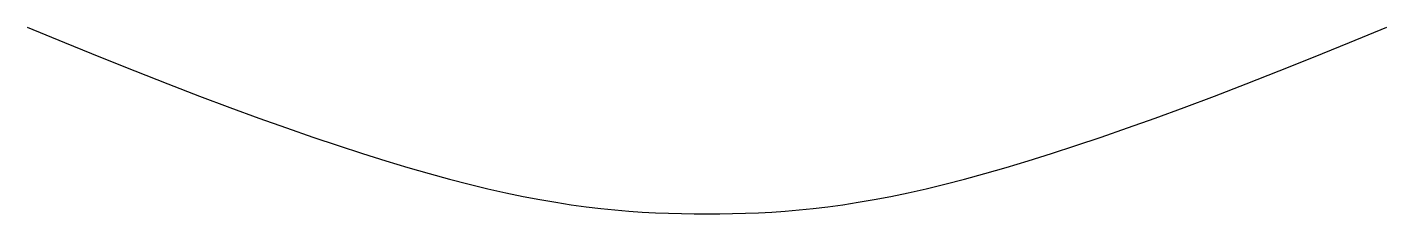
# Model space of a CAD drawing. Header units: inches. Extents: x -5 to 5, y -9.4 to -8.
import ezdxf

# ---------------------------------------------------------------- set-up
doc = ezdxf.new("R2010")
doc.units = ezdxf.units.IN
doc.header["$MEASUREMENT"] = 0
doc.layers.add('Default', color=18, linetype='Continuous', true_color=0x000000)

msp = doc.modelspace()

# ---------------------------------------------------------------- linework, layer by layer
at = {"layer": 'Default'}
msp.add_open_spline([(-5, -8), (-2, -9.25), (0, -9.5), (2, -9.25), (5, -8)], degree=3, dxfattribs=at)

doc.saveas('drawing.dxf')
